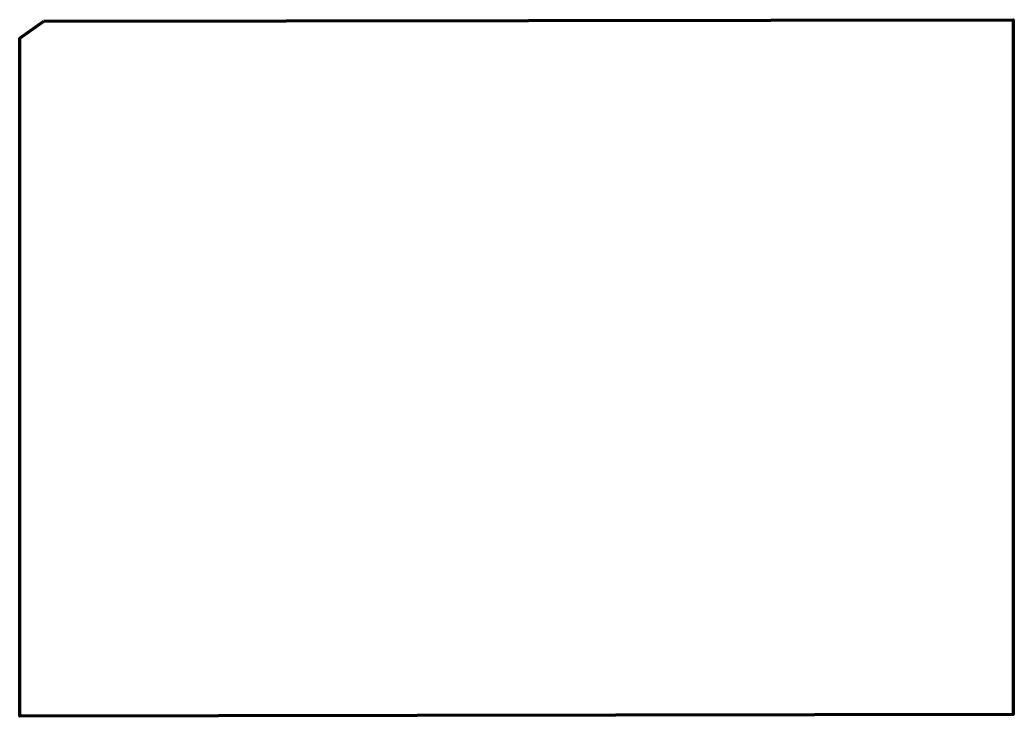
# Paper-space layout 'A0' of a CAD drawing. Header units: millimetres. Extents: x 10 to 1177, y 11 to 830.
import ezdxf

# ---------------------------------------------------------------- set-up
doc = ezdxf.new("R2010")
doc.units = ezdxf.units.MM
doc.layers.add('FORMATO', color=18, linetype='Continuous', lineweight=100, true_color=0x000000)

psp = doc.layouts.new('A0')

# ---------------------------------------------------------------- linework, layer by layer
at = {"layer": 'FORMATO'}
psp.add_lwpolyline([(37.9, 828.1), (1177.2, 829.8), (1177.2, 12.9), (9.6, 11.1), (9.6, 808.1)], close=True, dxfattribs=at)

doc.saveas('drawing.dxf')
